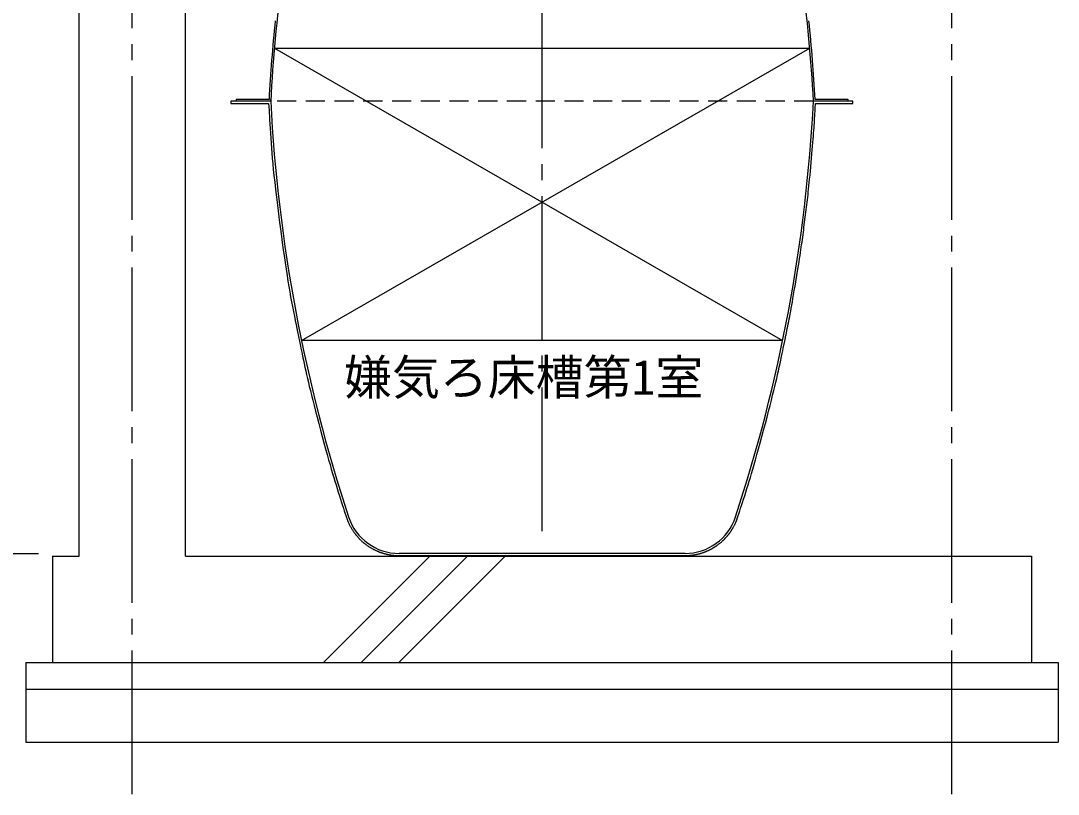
# Model space of a CAD drawing. Units: millimetres, scale not verified. Extents: x -8910 to 8910, y -6308 to 6308.
# Drawn here: x -20 to 1930, y -3694 to -2240 of the extents above; entities that cross this region are included whole.
import ezdxf
from ezdxf.enums import TextEntityAlignment as Align

# ---------------------------------------------------------------- set-up
doc = ezdxf.new("R2010")
doc.units = ezdxf.units.MM
doc.header["$LTSCALE"] = 30
doc.linetypes.add('CHAIN2', pattern=[12, 9, -1, 1, -1])
doc.linetypes.add('DASHED1', pattern=[1.8, 1.2, -0.6])
for name, color, linetype, lineweight in [('0-3_空気管', 3, 'Continuous', 25), ('0-4_機器', 2, 'Continuous', 25), ('0-5_製作', 5, 'Continuous', 25), ('0-8_08', 2, 'Continuous', 25)]:
    doc.layers.add(name, color=color, linetype=linetype, lineweight=lineweight)
doc.styles.add('ＭＳ ゴシック', font='')
doc.styles.get('ＭＳ ゴシック').set_extended_font_data('MS Gothic')

msp = doc.modelspace()

# ---------------------------------------------------------------- linework, layer by layer
at = {"layer": '0-3_空気管', "linetype": 'CHAIN2'}
msp.add_line((959.7, -3199.89), (959.7, -1366.74), dxfattribs=at)
at = {"layer": '0-3_空気管'}
for p, q in [((456.62, -2291.74), (1462.79, -2291.74)), ((456.62, -2291.74), (1411.76, -2841.74)), ((507.64, -2841.74), (1462.79, -2291.74)), ((374.7, -2391.74), (374.7, -2395.75)), ((449.7, -2391.74), (374.7, -2391.74)), ((384.7, -2388.55), (384.7, -2391.74)), ((446.67, -2388.55), (384.7, -2388.55)), ((449.7, -2391.74), (449.7, -2388.55)), ((1543.75, -2391.74), (1469.7, -2391.74)), ((1534.7, -2388.55), (1472.74, -2388.55)), ((1473.03, -2404.49), (1473.5, -2395.75)), ((1473.5, -2395.75), (1543.75, -2395.75)), ((1534.7, -2391.74), (1534.7, -2388.55)), ((1543.75, -2395.75), (1543.75, -2391.74)), ((500.14, -2825.17), (503.75, -2842.69)), ((1411.76, -2841.74), (507.64, -2841.74)), ((1228.33, -3241.75), (691.08, -3241.75))]:
    msp.add_line(p, q, dxfattribs=at)
at = {"layer": '0-3_空気管', "linetype": 'DASHED1'}
msp.add_line((1469.7, -2391.74), (449.7, -2391.74), dxfattribs=at)
at = {"layer": '0-3_空気管'}
for points in [[(374.7, -2395.75), (445.91, -2395.75), (446.58, -2408.19)], [(446.58, -2408.19), (446.86, -2413.42), (447.2, -2419.66), (447.6, -2426.78), (448.06, -2434.63), (448.56, -2443.06), (449.12, -2451.93), (449.73, -2461.09), (450.38, -2470.39), (451.08, -2479.75), (451.85, -2489.24), (452.69, -2499.03), (453.64, -2509.25), (454.7, -2520.05), (455.9, -2531.58), (457.26, -2543.98), (458.79, -2557.4), (460.51, -2571.91), (462.39, -2587.3), (464.38, -2603.27), (466.46, -2619.53), (468.58, -2635.79), (470.71, -2651.76), (472.81, -2667.15), (474.83, -2681.66), (476.77, -2695.09), (478.62, -2707.49), (480.4, -2719.02), (482.13, -2729.82), (483.83, -2740.03), (485.51, -2749.8), (487.21, -2759.27), (488.93, -2768.59), (490.68, -2777.85), (492.44, -2786.95), (494.17, -2795.77), (495.85, -2804.14), (497.42, -2811.92), (498.86, -2818.98), (500.14, -2825.17)], [(1451.91, -2628.51), (1453.12, -2619.14), (1454.33, -2609.77), (1454.92, -2605.09), (1455.52, -2600.41), (1456.11, -2595.72), (1456.69, -2591.03), (1457.27, -2586.34), (1457.83, -2581.66), (1458.39, -2576.95), (1458.94, -2572.18), (1459.49, -2567.26), (1460.06, -2562.12), (1460.63, -2556.69), (1461.23, -2550.9), (1461.86, -2544.68), (1462.52, -2537.95), (1463.22, -2530.68), (1463.95, -2522.98), (1464.69, -2515), (1465.43, -2506.87), (1466.17, -2498.75), (1466.87, -2490.78), (1467.55, -2483.1), (1468.16, -2475.87), (1468.72, -2469.19), (1469.22, -2463.02), (1469.67, -2457.29), (1470.08, -2451.93), (1470.45, -2446.86), (1470.79, -2442.01), (1471.1, -2437.31), (1471.4, -2432.68), (1471.69, -2428.08), (1471.96, -2423.55), (1472.21, -2419.16), (1472.45, -2414.98), (1472.67, -2411.1), (1472.86, -2407.58), (1473.03, -2404.49)], [(1415.65, -2842.69), (1416.93, -2836.52), (1417.46, -2833.93), (1418.1, -2830.84), (1418.83, -2827.3), (1419.62, -2823.41), (1420.47, -2819.23), (1421.36, -2814.83), (1422.27, -2810.29), (1423.18, -2805.66), (1424.09, -2801.02), (1425, -2796.29), (1425.92, -2791.42), (1426.87, -2786.33), (1427.86, -2780.95), (1428.9, -2775.2), (1430, -2769.01), (1431.17, -2762.31), (1432.43, -2755.06), (1433.74, -2747.37), (1435.1, -2739.39), (1436.47, -2731.26), (1437.82, -2723.13), (1439.15, -2715.15), (1440.41, -2707.45), (1441.58, -2700.19), (1442.66, -2693.47), (1443.64, -2687.26), (1444.53, -2681.49), (1445.35, -2676.07), (1446.11, -2670.95), (1446.83, -2666.05), (1447.51, -2661.28), (1448.17, -2656.6), (1448.81, -2651.92), (1449.44, -2647.24), (1450.07, -2642.56), (1450.69, -2637.87), (1451.3, -2633.19), (1451.91, -2628.51)], [(503.75, -2842.69), (505.68, -2852.02), (506.49, -2855.94), (507.46, -2860.63), (508.58, -2865.97), (509.82, -2871.85), (511.16, -2878.18), (512.58, -2884.82), (514.07, -2891.69), (515.6, -2898.65), (517.16, -2905.66), (518.78, -2912.76), (520.49, -2920.07), (522.3, -2927.71), (524.25, -2935.77), (526.37, -2944.36), (528.69, -2953.6), (531.24, -2963.58), (534.03, -2974.37), (537.02, -2985.8), (540.14, -2997.66), (543.35, -3009.73), (546.58, -3021.79), (549.79, -3033.62), (552.9, -3045.02), (555.86, -3055.76), (558.63, -3065.69), (561.22, -3074.86), (563.66, -3083.36), (565.99, -3091.33), (568.22, -3098.85), (570.39, -3106.03), (572.53, -3113), (574.66, -3119.85), (576.81, -3126.65), (578.94, -3133.34), (581.02, -3139.81), (583.01, -3145.96), (584.87, -3151.68), (586.57, -3156.87)], [(1411.94, -2860.63), (1412.91, -2855.94), (1415.65, -2842.69)], [(1327.11, -3174.27), (1330.09, -3165.22), (1331.34, -3161.41), (1332.84, -3156.87), (1334.53, -3151.68), (1336.4, -3145.96), (1338.38, -3139.81), (1340.47, -3133.34), (1342.6, -3126.65), (1344.74, -3119.85), (1346.88, -3113), (1349.01, -3106.03), (1351.18, -3098.85), (1353.42, -3091.33), (1355.74, -3083.36), (1358.19, -3074.86), (1360.78, -3065.69), (1363.55, -3055.76), (1366.51, -3045.02), (1369.62, -3033.62), (1372.82, -3021.79), (1376.05, -3009.73), (1379.26, -2997.66), (1382.39, -2985.8), (1385.38, -2974.37), (1388.16, -2963.58), (1390.71, -2953.6), (1393.03, -2944.36), (1395.16, -2935.77), (1397.11, -2927.71), (1398.92, -2920.07), (1400.63, -2912.76), (1402.24, -2905.66), (1403.81, -2898.65), (1405.34, -2891.69), (1406.83, -2884.82), (1408.25, -2878.18), (1409.59, -2871.85), (1410.83, -2865.97), (1411.94, -2860.63)], [(586.57, -3156.87), (588.06, -3161.41), (592.3, -3174.27)], [(592.3, -3174.27), (592.63, -3175.27), (592.76, -3175.68), (592.93, -3176.18), (593.12, -3176.75), (593.33, -3177.38), (593.57, -3178.05), (593.81, -3178.75), (594.08, -3179.47), (594.35, -3180.21), (594.64, -3180.95), (594.94, -3181.69), (595.26, -3182.46), (595.62, -3183.27), (596.01, -3184.13), (596.44, -3185.05), (596.93, -3186.04), (597.48, -3187.13), (598.09, -3188.32), (598.75, -3189.58), (599.46, -3190.9), (600.2, -3192.24), (600.94, -3193.6), (601.7, -3194.93), (602.44, -3196.22), (603.17, -3197.44), (603.85, -3198.57), (604.52, -3199.63), (605.16, -3200.61), (605.78, -3201.53), (606.39, -3202.39), (606.99, -3203.22), (607.59, -3204.02), (608.19, -3204.79), (608.8, -3205.56), (609.41, -3206.3), (610, -3207.01), (610.57, -3207.68), (611.11, -3208.3), (611.6, -3208.86)], [(1320.66, -3189.7), (1321.18, -3188.74), (1321.67, -3187.8), (1322.14, -3186.89), (1322.58, -3186), (1323, -3185.13), (1323.39, -3184.28), (1323.76, -3183.44), (1324.12, -3182.61), (1324.46, -3181.78), (1324.78, -3180.96), (1325.09, -3180.13), (1325.39, -3179.32), (1325.68, -3178.52), (1325.94, -3177.77), (1326.18, -3177.06), (1326.4, -3176.42), (1326.58, -3175.86), (1327.11, -3174.27)], [(1306.16, -3210.73), (1306.65, -3210.17), (1306.85, -3209.94), (1307.1, -3209.66), (1307.38, -3209.35), (1307.68, -3208.99), (1308.01, -3208.61), (1308.36, -3208.21), (1308.71, -3207.8), (1309.07, -3207.37), (1309.42, -3206.94), (1309.78, -3206.5), (1310.13, -3206.05), (1310.49, -3205.59), (1310.86, -3205.1), (1311.24, -3204.6), (1311.64, -3204.06), (1312.05, -3203.49), (1312.48, -3202.89), (1312.91, -3202.27), (1313.36, -3201.63), (1313.8, -3200.99), (1314.22, -3200.36), (1314.64, -3199.76), (1315.02, -3199.18), (1315.37, -3198.66), (1315.69, -3198.18), (1315.97, -3197.74), (1316.24, -3197.32), (1316.51, -3196.9), (1316.78, -3196.46), (1317.07, -3195.98), (1317.39, -3195.44), (1317.75, -3194.83), (1318.16, -3194.12), (1318.62, -3193.34), (1319.11, -3192.49), (1319.62, -3191.59), (1320.14, -3190.65), (1320.66, -3189.7)], [(611.6, -3208.86), (612.03, -3209.35), (613.25, -3210.73)], [(613.25, -3210.73), (614.18, -3211.77), (614.57, -3212.21), (615.04, -3212.74), (615.57, -3213.33), (616.16, -3213.98), (616.81, -3214.68), (617.49, -3215.41), (618.21, -3216.15), (618.95, -3216.9), (619.7, -3217.64), (620.48, -3218.37), (621.28, -3219.11), (622.13, -3219.86), (623.03, -3220.62), (623.98, -3221.41), (625.01, -3222.22), (626.11, -3223.07), (627.3, -3223.96), (628.55, -3224.86), (629.83, -3225.79), (631.14, -3226.7), (632.44, -3227.6), (633.7, -3228.46), (634.91, -3229.27), (636.05, -3230.01), (637.08, -3230.68), (638.04, -3231.28), (638.93, -3231.82), (639.79, -3232.32), (640.62, -3232.78), (641.45, -3233.23), (642.3, -3233.68), (643.2, -3234.13), (644.14, -3234.59), (645.14, -3235.06), (646.15, -3235.54), (647.17, -3236.01), (648.19, -3236.47), (649.17, -3236.91)], [(1289.02, -3226.22), (1289.71, -3225.7), (1290.48, -3225.12), (1291.31, -3224.49), (1292.18, -3223.82), (1293.08, -3223.12), (1293.98, -3222.4), (1294.88, -3221.68), (1295.76, -3220.96), (1296.6, -3220.27), (1297.39, -3219.61), (1298.13, -3218.97), (1298.82, -3218.35), (1299.48, -3217.75), (1300.1, -3217.17), (1300.7, -3216.59), (1301.27, -3216.02), (1301.84, -3215.45), (1302.39, -3214.87), (1302.93, -3214.3), (1303.45, -3213.74), (1303.94, -3213.21), (1304.39, -3212.71), (1304.8, -3212.26), (1305.15, -3211.86), (1306.16, -3210.73)], [(1263.99, -3239.44), (1264.72, -3239.17), (1265.38, -3238.93), (1265.98, -3238.71), (1266.54, -3238.5), (1267.08, -3238.28), (1267.62, -3238.06), (1268.17, -3237.82), (1268.77, -3237.57), (1269.42, -3237.28), (1270.11, -3236.98), (1270.83, -3236.65), (1271.56, -3236.32), (1272.3, -3235.98), (1273.03, -3235.65), (1273.74, -3235.31), (1274.41, -3235), (1275.04, -3234.7), (1275.63, -3234.4), (1276.19, -3234.12), (1276.74, -3233.83), (1277.3, -3233.54), (1277.87, -3233.23), (1278.46, -3232.89), (1279.1, -3232.53), (1279.79, -3232.13), (1280.51, -3231.7), (1281.26, -3231.26), (1282.02, -3230.8), (1282.78, -3230.34), (1283.52, -3229.88), (1284.24, -3229.44), (1284.91, -3229.02), (1285.54, -3228.63), (1286.12, -3228.25), (1286.68, -3227.88), (1287.23, -3227.5), (1287.79, -3227.11), (1288.38, -3226.68), (1289.02, -3226.22)], [(649.17, -3236.91), (650.1, -3237.32), (650.96, -3237.7), (651.74, -3238.03), (652.45, -3238.33), (653.12, -3238.6), (653.75, -3238.86), (654.38, -3239.09), (655.01, -3239.32), (655.66, -3239.56), (656.36, -3239.8), (657.12, -3240.05), (657.92, -3240.31), (658.76, -3240.58), (659.61, -3240.86), (660.46, -3241.13), (661.3, -3241.39), (662.12, -3241.63), (662.88, -3241.87), (663.59, -3242.07), (664.27, -3242.26), (664.92, -3242.44), (665.57, -3242.61), (666.25, -3242.77), (666.96, -3242.94), (667.74, -3243.11), (668.6, -3243.29), (669.55, -3243.49), (670.59, -3243.69), (671.68, -3243.9), (672.82, -3244.12), (673.97, -3244.33), (675.13, -3244.53), (676.26, -3244.72), (677.35, -3244.9), (678.39, -3245.05), (679.37, -3245.18), (680.31, -3245.3), (681.21, -3245.39), (682.07, -3245.47)], [(682.07, -3245.47), (682.91, -3245.54), (683.74, -3245.6), (684.56, -3245.64), (685.37, -3245.68), (686.17, -3245.7), (686.95, -3245.72), (687.69, -3245.73), (688.37, -3245.74), (688.99, -3245.74), (689.54, -3245.74)], [(689.54, -3245.74), (1229.91, -3245.74), (1230.38, -3245.74), (1230.9, -3245.74), (1231.46, -3245.73), (1232.04, -3245.72), (1232.65, -3245.71), (1233.27, -3245.68), (1233.89, -3245.66), (1234.52, -3245.63), (1235.18, -3245.59), (1235.87, -3245.53), (1236.62, -3245.47), (1237.42, -3245.39), (1238.3, -3245.29), (1239.27, -3245.18), (1240.33, -3245.05), (1241.46, -3244.9), (1242.65, -3244.73), (1243.87, -3244.56), (1245.1, -3244.37), (1246.33, -3244.18), (1247.51, -3243.99), (1248.64, -3243.79), (1249.7, -3243.6), (1250.69, -3243.4), (1251.64, -3243.2), (1252.56, -3242.99), (1253.46, -3242.77), (1254.36, -3242.53), (1255.28, -3242.28), (1256.23, -3242), (1257.22, -3241.69), (1258.25, -3241.37), (1259.28, -3241.04), (1260.31, -3240.7), (1261.31, -3240.37), (1262.27, -3240.04), (1263.17, -3239.72), (1263.99, -3239.44)]]:
    msp.add_lwpolyline(points, dxfattribs=at)
for centre, radius, start, end in [((3445.59, -2548.75), 3000, 168.01242, 177), ((-1526.18, -2548.75), 3000, 2.99998, 11.98755), ((3445.59, -2548.75), 3003.2, 174.10699, 176.94209), ((-1526.18, -2548.75), 3003.2, 3.05789, 5.89299), ((3445.59, -2234.74), 3000, 183, 198.226), ((-1526.18, -2234.74), 3000, 341.77399, 357), ((691.08, -3141.74), 100, 198.226, 270), ((1228.33, -3141.74), 100, 270, 341.77399)]:
    msp.add_arc(centre, radius, start, end, dxfattribs=at)
at = {"layer": '0-4_機器'}
for p, q in [((39.7, -3246.74), (89.7, -3246.74)), ((39.7, -3246.74), (39.7, -3446.74)), ((289.7, -3246.74), (1879.7, -3246.74)), ((548.91, -3446.74), (748.91, -3246.74)), ((619.62, -3446.74), (819.62, -3246.74)), ((690.33, -3446.74), (890.33, -3246.74)), ((1879.7, -3246.74), (1879.7, -3446.74)), ((-10.3, -3446.74), (-10.3, -3596.74)), ((-10.3, -3446.74), (1929.7, -3446.74)), ((1929.7, -3446.74), (1929.7, -3596.74)), ((-10.3, -3496.74), (1929.7, -3496.74)), ((-10.3, -3596.74), (1929.7, -3596.74))]:
    msp.add_line(p, q, dxfattribs=at)
at = {"layer": '0-5_製作', "color": 2}
msp.add_line((-196.24, -3241.75), (13.27, -3241.75), dxfattribs=at)
at = {"layer": '0-8_08', "linetype": 'CHAIN2'}
for p, q in [((1729.7, -3694.45), (1729.7, -1195.38)), ((189.7, -3694.45), (189.7, -1277.69))]:
    msp.add_line(p, q, dxfattribs=at)
at = {"layer": '0-8_08'}
for p, q in [((89.7, -3246.74), (89.7, -1566.75)), ((289.7, -3246.74), (289.7, -1566.75))]:
    msp.add_line(p, q, dxfattribs=at)

# ---------------------------------------------------------------- texts
at = {"layer": '0-3_空気管', "color": 4, "style": 'ＭＳ ゴシック'}
msp.add_text('嫌気ろ床槽第1室', height=65.98, dxfattribs=at).set_placement((587.75, -2963.36), align=Align.BOTTOM_LEFT)

doc.saveas('drawing.dxf')
